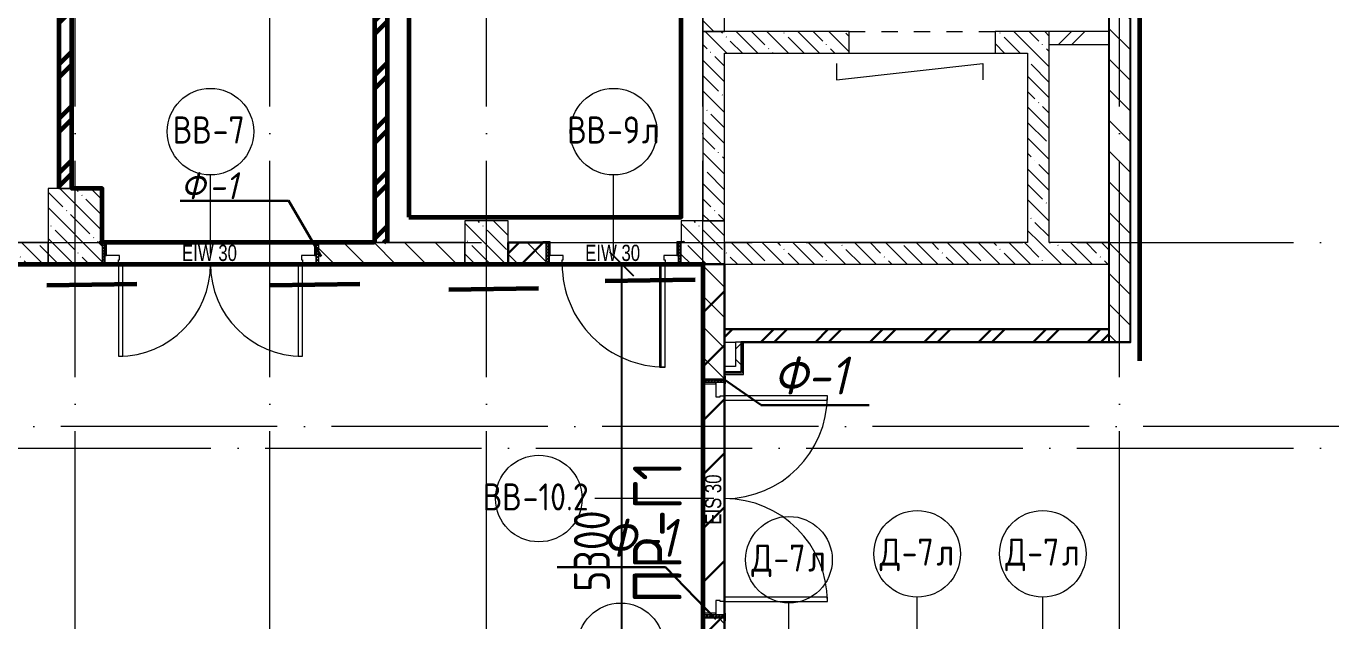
# Model space of a CAD drawing. Header units: millimetres. Extents: x -592259 to 288321, y -552984 to 293768.
# Drawn here: x 142535 to 154590, y 24830 to 30325 of the extents above; entities that cross this region are included whole.
import ezdxf

# ---------------------------------------------------------------- set-up
doc = ezdxf.new("R2010")
doc.units = ezdxf.units.MM
doc.linetypes.add('ADSK_Линия сетки', pattern=[2500, 2000, -250, 0, -250])
doc.linetypes.add('Штрих короткий', pattern=[300, 150, -150])
doc.layers.get('Defpoints').update_dxf_attribs({"color": 250})
for name, color, linetype, lineweight in [('0) кирпич', 30, 'Continuous', 60), ('0.1) Блок 3.1 вып', 6, 'Continuous', 30), ('0.1) Блок 4 вып', 6, 'Continuous', 30), ('0.2) Кирпич', 30, 'Continuous', 30), ('0.3) ПГП 3.1 вып', 4, 'Continuous', 30), ('2)Фархверки', 40, 'Continuous', 30), ('2.3.1)Фарх 3.1 вып', 160, 'Continuous', 30), ('3.3.1) Перемычки 3.1 вып.', 5, 'Continuous', 30), ('4.1) Штук. 3 вып', 6, 'Continuous', 60), ('4.1) Штук. 3.1 вып', 6, 'Continuous', 60), ('4.2) Штук 4 вып', 6, 'Continuous', 60), ('A-DETL-____-OTLN', 250, 'Continuous', 5), ('A-DOOR-____-IDEN', 250, 'Continuous', 9), ('A-DOOR-____-MCUT', 250, 'Continuous', 5), ('A-DOOR-____-OTLN', 250, 'Continuous', 5), ('A-DOOR-FRAM-MCUT', 250, 'Continuous', 5), ('A-DOOR-FRAM-OTLN', 250, 'Continuous', 5), ('A-FLOR-____-OTLN', 250, 'Continuous', 9), ('A-WALL-____-MCUT', 250, 'Continuous', 13), ('A-WALL-____-PATT', 250, 'Continuous', 13), ('A-WALL-FNSH-MCUT', 250, 'Continuous', 13), ('I-WALL-____-OTLN', 250, 'Continuous', 9), ('S-COLS-____-MCUT', 250, 'Continuous', 25), ('S-COLS-____-OTLN', 250, 'Continuous', 9), ('S-GRID-____-OTLN', 250, 'Continuous', 9)]:
    doc.layers.add(name, color=color, linetype=linetype, lineweight=lineweight)
doc.styles.add('Arial Narrow', font='ARIALN.TTF', dxfattribs={"width": 0.9, "height": 150})
doc.styles.add('GOST Common_1', font='', dxfattribs={"width": 0.9, "height": 250})
doc.styles.add('ISOCPEUR_I', font='isocpeui.ttf', dxfattribs={"width": 0.9, "height": 12.5})
doc.styles.add('ISOCPEUR_I_1', font='ГОСТ тип А.ttf', dxfattribs={"height": 2500})
doc.styles.get("Standard").update_dxf_attribs({"font": 'ГОСТ тип А.ttf'})
doc.styles.get('GOST Common_1').set_extended_font_data('GOST Common')
doc.dimstyles.new('А3', dxfattribs={"dimtxt": 333, "dimasz": 222, "dimexe": 222, "dimexo": 111, "dimgap": 111, "dimtad": 1, "dimtoh": 1, "dimdec": 0, "dimrnd": 0.0015, "dimzin": 0, "dimdsep": 46, "dimtxsty": 'Standard', "dimblk": 'OBLIQUE', "dimcen": 0, "dimclrd": 7, "dimclre": 7, "dimclrt": 7, "dimadec": 0, "dimazin": 0, "dimtfac": 1, "dimtdec": 0, "dimtofl": 0, "dimtmove": 0, "dimatfit": 3, "dimfxl": 1, "dimtolj": 1, "dimtzin": 0, "dimarcsym": 0})
pattern_1 = [(45, (12287.9, -0.0006), (-251.4472, 251.4472), []), (45, (12287.9, 381), (-251.4472, 251.4472), [])]
pattern_2 = [(135, (12287.91, -0.0006), (-141.42136, -141.42136), [])]
pattern_3 = [(135, (12287.91, -0.0006), (-142.5612, -142.5612), []), (135, (12430.48, -0.0006), (-142.5612, -142.5612), [252.016, -50.403, 3.353, -47.05])]

# ---------------------------------------------------------------- blocks, each defined once
blk = doc.blocks.new('Проем_Дверь_Прямоугольный - 1350х2100h пол 130-26850107-АР1_Маркировочный план 1 этажа С2и3')
at = {"layer": 'A-DOOR-____-OTLN', "linetype": 'Штрих короткий'}
for p, q in [((675, 100), (-675, 100)), ((675, -100), (-675, -100))]:
    blk.add_line(p, q, dxfattribs=at)
blk = doc.blocks.new('Дверь_СКБ_2Ст_Внутренняя1 - Н_ВВ-10_4_2200x2600h_Фрамуга сверху  EIS 30-V7-АР1_Маркировочный план 1 этажа С2и3')
at = {"layer": 'A-DOOR-____-OTLN'}
h = blk.add_hatch(dxfattribs=at)
h.set_pattern_fill('FP_6', color=256, style=0, pattern_type=2)
h.set_pattern_definition([(135, (1201.41, 164.685), (-14.1421, -14.1421), []), (225, (1201.41, 164.685), (14.1421, -14.1421), [])])
h.paths.add_polyline_path([(1112.5, 20), (1112.5, 100), (1087.5, 100), (1087.5, -100), (1112.5, -100)])
at = {"layer": 'A-DOOR-FRAM-OTLN'}
h = blk.add_hatch(dxfattribs=at)
h.set_pattern_fill('FP_7', color=256, style=0, pattern_type=2)
h.set_pattern_definition([(45, (-921.384, 164.685), (-14.1421, 14.1421), []), (135, (-921.384, 164.685), (-14.1421, -14.1421), [])])
h.paths.add_polyline_path([(-1062.5, -100), (-1062.5, 100), (-1087.5, 100), (-1087.5, -100)])
at = {"layer": 'A-DOOR-____-MCUT'}
for p, q in [((-937.5, 1050), (-937.5, 100)), ((-897.5, 1050), (-937.5, 1050)), ((-897.5, 100), (-897.5, 1050)), ((962.5, 1050), (922.5, 1050)), ((922.5, 1050), (922.5, 100)), ((962.5, 100), (962.5, 1050)), ((-937.5, 100), (-897.5, 100)), ((922.5, 100), (962.5, 100))]:
    blk.add_line(p, q, dxfattribs=at)
at = {"layer": 'A-DOOR-____-OTLN'}
for centre, start, end in [((-937.5, 100), 0, 90), ((962.5, 100), 90, 180)]:
    blk.add_arc(centre, 950, start, end, dxfattribs=at)
at = {"layer": 'A-DOOR-FRAM-MCUT'}
for p, q in [((-1047.5, 108), (-1117.5, 108)), ((-1117.5, 108), (-1117.5, 100)), ((-1117.5, 100), (-1047.5, 100)), ((-1062.5, 100), (-1087.5, 100)), ((-1087.5, 100), (-1087.5, -100)), ((-937.5, 100), (-1062.5, 100)), ((-1062.5, 100), (-1062.5, 20)), ((-1062.5, -100), (-1062.5, 100)), ((-1047.5, 100), (-1062.5, 100)), ((-1062.5, 100), (-1062.5, 99)), ((-1062.5, 99), (-1047.5, 99)), ((-1062.5, 20), (-927.5, 20)), ((-1047.5, 20), (-1062.5, 20)), ((-1062.5, 20), (-1062.5, -100)), ((-1047.5, 100), (-1047.5, 108)), ((-1047.5, 99), (-1047.5, 100)), ((-1047.5, -100), (-1047.5, 20)), ((-937.5, 60), (-937.5, 100)), ((-927.5, 60), (-937.5, 60)), ((-927.5, 20), (-927.5, 60)), ((962.5, 60), (952.5, 60)), ((952.5, 60), (952.5, 20)), ((952.5, 20), (1087.5, 20)), ((962.5, 100), (962.5, 60)), ((1087.5, 100), (962.5, 100)), ((1142.5, 108), (1072.5, 108)), ((1072.5, 108), (1072.5, 100)), ((1087.5, 100), (1072.5, 100)), ((1072.5, 100), (1072.5, 99)), ((1072.5, 100), (1142.5, 100)), ((1072.5, 99), (1087.5, 99)), ((1087.5, 20), (1072.5, 20)), ((1072.5, 20), (1072.5, -100)), ((1087.5, 20), (1087.5, 100)), ((1112.5, 100), (1087.5, 100)), ((1087.5, 100), (1087.5, -100)), ((1087.5, 99), (1087.5, 100)), ((1087.5, -100), (1087.5, 20)), ((1112.5, -100), (1112.5, 100)), ((1142.5, 100), (1142.5, 108)), ((-1047.5, -100), (-1117.5, -100)), ((-1117.5, -100), (-1117.5, -108)), ((-1117.5, -108), (-1047.5, -108)), ((-1087.5, -100), (-1062.5, -100)), ((-1062.5, -100), (-1047.5, -100)), ((-1047.5, -108), (-1047.5, -100)), ((1072.5, -100), (1087.5, -100)), ((1142.5, -100), (1072.5, -100)), ((1072.5, -100), (1072.5, -108)), ((1072.5, -108), (1142.5, -108)), ((1087.5, -100), (1112.5, -100)), ((1142.5, -108), (1142.5, -100))]:
    blk.add_line(p, q, dxfattribs=at)
blk = doc.blocks.new('Дверь_СКБ_2Ст_Внутренняя1 - Н_ВВ-7_2000x2600h_Фрамуга сверху-V35-АР1_Маркировочный план 1 этажа С2и3')
at = {"layer": 'A-DOOR-____-OTLN'}
h = blk.add_hatch(dxfattribs=at)
h.set_pattern_fill('FP_17', color=256, style=0, pattern_type=2)
h.set_pattern_definition([(135, (1301.41, 164.685), (-14.1421, -14.1421), []), (225, (1301.41, 164.685), (14.1421, -14.1421), [])])
h.paths.add_polyline_path([(987, 100), (987, -100), (1012, -100), (1012, 100)])
at = {"layer": 'A-DOOR-FRAM-OTLN'}
h = blk.add_hatch(dxfattribs=at)
h.set_pattern_fill('FP_18', color=256, style=0, pattern_type=2)
h.set_pattern_definition([(45, (-821.384, 164.685), (-14.1421, 14.1421), []), (135, (-821.384, 164.685), (-14.1421, -14.1421), [])])
h.paths.add_polyline_path([(-988, 100), (-988, -100), (-963, -100), (-963, 100)])
at = {"layer": 'A-DOOR-____-MCUT'}
for p, q in [((-838, 950), (-838, 100)), ((-798, 950), (-838, 950)), ((-798, 100), (-798, 950)), ((862, 950), (822, 950)), ((822, 950), (822, 100)), ((862, 100), (862, 950)), ((-838, 100), (-798, 100)), ((822, 100), (862, 100))]:
    blk.add_line(p, q, dxfattribs=at)
at = {"layer": 'A-DOOR-____-OTLN'}
for centre, start, end in [((-838, 100), 0, 90), ((862, 100), 90, 180)]:
    blk.add_arc(centre, 850, start, end, dxfattribs=at)
at = {"layer": 'A-DOOR-FRAM-MCUT'}
for p, q in [((-948, 108), (-1018, 108)), ((-1018, 108), (-1018, 100)), ((-1018, 100), (-948, 100)), ((-963, 100), (-988, 100)), ((-988, 100), (-988, -100)), ((-838, 100), (-963, 100)), ((-963, 100), (-963, 20)), ((-963, -100), (-963, 100)), ((-948, 100), (-963, 100)), ((-963, 100), (-963, 99)), ((-963, 99), (-948, 99)), ((-963, 20), (-828, 20)), ((-948, 20), (-963, 20)), ((-963, 20), (-963, -100)), ((-948, 100), (-948, 108)), ((-948, 99), (-948, 100)), ((-948, -100), (-948, 20)), ((-838, 60), (-838, 100)), ((-828, 60), (-838, 60)), ((-828, 20), (-828, 60)), ((862, 60), (852, 60)), ((852, 60), (852, 20)), ((852, 20), (987, 20)), ((862, 100), (862, 60)), ((987, 100), (862, 100)), ((1042, 108), (972, 108)), ((972, 108), (972, 100)), ((987, 100), (972, 100)), ((972, 100), (972, 99)), ((972, 100), (1042, 100)), ((972, 99), (987, 99)), ((987, 20), (972, 20)), ((972, 20), (972, -100)), ((987, 20), (987, 100)), ((1012, 100), (987, 100)), ((987, 100), (987, -100)), ((987, 99), (987, 100)), ((987, -100), (987, 20)), ((1012, -100), (1012, 100)), ((1042, 100), (1042, 108)), ((-948, -100), (-1018, -100)), ((-1018, -100), (-1018, -108)), ((-1018, -108), (-948, -108)), ((-988, -100), (-963, -100)), ((-963, -100), (-948, -100)), ((-948, -108), (-948, -100)), ((972, -100), (987, -100)), ((1042, -100), (972, -100)), ((972, -100), (972, -108)), ((972, -108), (1042, -108)), ((987, -100), (1012, -100)), ((1042, -108), (1042, -100))]:
    blk.add_line(p, q, dxfattribs=at)
blk = doc.blocks.new('Дверь_СКБ_1Ст_Фрамуга1 - Н_ВВ-9л_1250x2600h_Лаборантская-V118-АР1_Маркировочный план 1 этажа С2и3')
at = {"layer": 'A-DOOR-____-OTLN'}
h = blk.add_hatch(dxfattribs=at)
h.set_pattern_fill('FP_10', color=256, style=0, pattern_type=2)
h.set_pattern_definition([(135, (1676.41, 164.685), (-14.14214, -14.14214), []), (225, (1676.41, 164.685), (14.14214, -14.14214), [])])
h.paths.add_polyline_path([(612.5, 100), (612.5, -100), (637.5, -100), (637.5, 100)])
at = {"layer": 'A-DOOR-FRAM-OTLN'}
h = blk.add_hatch(dxfattribs=at)
h.set_pattern_fill('FP_11', color=256, style=0, pattern_type=2)
h.set_pattern_definition([(45, (-446.384, 164.685), (-14.1421, 14.1421), []), (135, (-446.384, 164.685), (-14.1421, -14.1421), [])])
h.paths.add_polyline_path([(-587.5, 100), (-612.5, 100), (-612.5, -100), (-587.5, -100), (-587.5, 96)])
at = {"layer": 'A-DOOR-____-MCUT'}
for p, q in [((-462.5, 1050), (-462.5, 100)), ((-412.5, 1050), (-462.5, 1050)), ((-462.5, 1050), (-422.5, 1050)), ((-462.5, 1050), (-462.5, 100)), ((-422.5, 100), (-422.5, 1050)), ((-412.5, 100), (-412.5, 1050)), ((-462.5, 100), (-412.5, 100)), ((-462.5, 100), (-422.5, 100))]:
    blk.add_line(p, q, dxfattribs=at)
at = {"layer": 'A-DOOR-____-OTLN'}
blk.add_arc((-462.5, 100), 950, 360, 90, dxfattribs=at)
at = {"layer": 'A-DOOR-FRAM-MCUT'}
for p, q in [((-572.5, 108), (-642.5, 108)), ((-642.5, 108), (-642.5, 100)), ((-642.5, 100), (-572.5, 100)), ((-587.5, 100), (-612.5, 100)), ((-612.5, 100), (-612.5, -100)), ((-462.5, 100), (-587.5, 100)), ((-587.5, 100), (-587.5, 20)), ((-587.5, -100), (-587.5, 100)), ((-587.5, 20), (-452.5, 20)), ((-572.5, 20), (-587.5, 20)), ((-587.5, 20), (-587.5, -100)), ((-572.5, 100), (-572.5, 108)), ((-572.5, -100), (-572.5, 20)), ((-462.5, 60), (-462.5, 100)), ((-452.5, 60), (-462.5, 60)), ((-452.5, 20), (-452.5, 60)), ((487.5, 60), (477.5, 60)), ((477.5, 60), (477.5, 20)), ((477.5, 20), (612.5, 20)), ((487.5, 100), (487.5, 60)), ((612.5, 100), (487.5, 100)), ((667.5, 108), (597.5, 108)), ((597.5, 108), (597.5, 100)), ((597.5, 100), (667.5, 100)), ((612.5, 20), (597.5, 20)), ((597.5, 20), (597.5, -100)), ((612.5, 20), (612.5, 100)), ((637.5, 100), (612.5, 100)), ((612.5, 100), (612.5, -100)), ((612.5, -100), (612.5, 20)), ((637.5, -100), (637.5, 100)), ((667.5, 100), (667.5, 108)), ((-572.5, -100), (-642.5, -100)), ((-642.5, -100), (-642.5, -108)), ((-642.5, -108), (-572.5, -108)), ((-612.5, -100), (-587.5, -100)), ((-587.5, -100), (-572.5, -100)), ((-572.5, -108), (-572.5, -100)), ((597.5, -100), (612.5, -100)), ((667.5, -100), (597.5, -100)), ((597.5, -100), (597.5, -108)), ((597.5, -108), (667.5, -108)), ((612.5, -100), (637.5, -100)), ((667.5, -108), (667.5, -100))]:
    blk.add_line(p, q, dxfattribs=at)
blk = doc.blocks.new('ADSK_Марка_Дверь - Типоразмер_ADSK_Марка-30565456-АР1_Маркировочный план 1 этажа С2и3')
at = {"layer": 'A-DOOR-____-IDEN'}
blk.add_circle((0, 0), 4, dxfattribs=at)
blk = doc.blocks.new('_Oblique')
at = {"color": 0, "linetype": 'ByBlock', "lineweight": -2}
blk.add_line((-0.5, -0.5), (0.5, 0.5), dxfattribs=at)
blk = doc.blocks.new('*D6570')
at = {"layer": '0.3) ПГП 3.1 вып', "color": 7, "lineweight": -2, "transparency": 16777216}
for p, q in [((148692, 28125), (147818, 28125)), ((148040, 22825), (148040, 28125)), ((148677, 22825), (147818, 22825))]:
    blk.add_line(p, q, dxfattribs=at)
at = {"layer": 'Defpoints', "color": 0, "transparency": 16777216}
for p in [(148040, 28125), (148803, 28125), (148788, 22825)]:
    blk.add_point(p, dxfattribs=at)
at = {"layer": '0.3) ПГП 3.1 вып', "color": 7, "lineweight": -2, "transparency": 16777216, "xscale": 222, "yscale": 222, "zscale": 222}
for p, rotation in [((148040, 28125), 90), ((148040, 22825), 270)]:
    blk.add_blockref('_Oblique', p, dxfattribs=dict(at, rotation=rotation))
at = {"layer": '0.3) ПГП 3.1 вып', "color": 7, "transparency": 16777216, "insert": (147762, 25475), "char_height": 333, "attachment_point": 5, "rotation": 90}
blk.add_mtext('\\A1;5300', dxfattribs=at)

msp = doc.modelspace()

# ---------------------------------------------------------------- hatches: boundary and pattern name
at = {"layer": '0) кирпич'}
h = msp.add_hatch(dxfattribs=at)
h.set_pattern_fill('FP_4', color=256, style=0, pattern_type=2)
h.set_pattern_definition(pattern_1)
h.paths.add_polyline_path([(142957.8919, 28825), (142957.8919, 36475), (142837.8919, 36475), (142837.8919, 28825)])
h.paths.add_polyline_path([(142837.8919, 36975), (142957.8919, 36975), (142957.8919, 44625), (142837.8919, 44625), (142837.8919, 37123.457)])
h = msp.add_hatch(dxfattribs=at)
h.set_pattern_fill('FP_4', color=256, style=0, pattern_type=2)
h.set_pattern_definition(pattern_1)
h.paths.add_polyline_path([(145752.9138, 28325.001), (145872.9138, 28325.001), (145872.9138, 37045), (145752.9138, 37045), (145752.9138, 29309.8296)])
at = {"layer": '0.1) Блок 3.1 вып'}
h = msp.add_hatch(dxfattribs=at)
h.set_pattern_fill('ANSI31', color=256, scale=111)
h.paths.add_polyline_path([(148787.9138, 22825), (148987.9138, 22825), (148987.9138, 28125), (148787.9138, 28125)])
at = {"layer": '0.1) Блок 4 вып'}
h = msp.add_hatch(dxfattribs=at)
h.set_pattern_fill('ANSI31', color=256, scale=50)
h.paths.add_polyline_path([(146987.8919, 28325), (147362.8919, 28325), (147362.8919, 28124.9994), (146987.8919, 28124.9994)])
at = {"layer": '0.2) Кирпич'}
h = msp.add_hatch(dxfattribs=at)
h.set_pattern_fill('FP_4', color=256, style=0, pattern_type=2)
h.set_pattern_definition(pattern_1)
h.paths.add_polyline_path([(151887.9138, 27405), (152537.9138, 27405), (152537.9138, 27525), (148987.9138, 27525), (148987.9138, 27405), (151885.8244, 27405)])
at = {"layer": 'A-WALL-____-PATT', "lineweight": 15, "true_color": 0x000000}
h = msp.add_hatch(dxfattribs=at)
h.set_pattern_fill('FP_2', color=18, style=0, pattern_type=2)
h.set_pattern_definition(pattern_2)
h.paths.add_polyline_path([(148987.9138, 30274.9678), (148987.9138, 32325), (148787.9138, 32325), (148787.9138, 30274.9678)])
h.paths.add_polyline_path([(148831.1292, 32725), (148987.9138, 32725.0438), (148987.9138, 33324.9678), (148787.9138, 33324.9678), (148787.9138, 32725)])
h = msp.add_hatch(dxfattribs=at)
h.set_pattern_fill('FP_2', color=18, style=0, pattern_type=2)
h.set_pattern_definition(pattern_2)
h.paths.add_polyline_path([(152737.8919, 27405), (152737.9138, 27405), (152737.9138, 30434.9994), (152537.9138, 30434.9994), (152537.9138, 27405)])
h.paths.add_polyline_path([(152737.9138, 31934.9994), (152737.9138, 32164.9678), (152537.9138, 32164.9678), (152537.9138, 31934.9994)])
h = msp.add_hatch(dxfattribs=at)
h.set_pattern_fill('FP_1', color=18, style=0, pattern_type=2)
h.set_pattern_definition(pattern_3)
h.paths.add_polyline_path([(148787.8919, 28525), (148987.8919, 28525), (148987.8919, 30274.9678), (148787.8919, 30274.9678), (148787.8919, 29309.8296)])
h = msp.add_hatch(dxfattribs=at)
h.set_pattern_fill('FP_1', color=18, style=0, pattern_type=2)
h.set_pattern_definition(pattern_3)
h.paths.add_polyline_path([(148987.8919, 30075.0004), (150137.9138, 30075.0004), (150137.9138, 30275.0004), (148987.8919, 30274.9678)])
h.paths.add_polyline_path([(151487.9138, 30075.0004), (151987.9138, 30075.0004), (151987.9138, 30275.0004), (151487.9138, 30275.0004)])
h = msp.add_hatch(dxfattribs=at)
h.set_pattern_fill('FP_4', color=18, style=0, pattern_type=2)
h.set_pattern_definition(pattern_1)
h.paths.add_polyline_path([(151987.9138, 30155.0004), (152537.9138, 30155.0004), (152537.9138, 30275.0004), (151987.9138, 30275.0004)])
h = msp.add_hatch(dxfattribs=at)
h.set_pattern_fill('FP_1', color=18, style=0, pattern_type=2)
h.set_pattern_definition(pattern_3)
h.paths.add_polyline_path([(151987.9138, 28325.0004), (151987.9138, 30075.0004), (151787.9138, 30075.0004), (151787.9138, 28325.0004)])
h = msp.add_hatch(dxfattribs=at)
h.set_pattern_fill('FP_1', color=18, style=0, pattern_type=2)
h.set_pattern_definition(pattern_3)
h.paths.add_polyline_path([(137357.9138, 28125.001), (142737.8919, 28125.001), (142737.8919, 28325), (137237.9138, 28325.001), (137237.9138, 28125.0014)])
h = msp.add_hatch(dxfattribs=at)
h.set_pattern_fill('FP_2', color=18, style=0, pattern_type=2)
h.set_pattern_definition(pattern_2)
h.paths.add_polyline_path([(145413.7404, 28125.0004), (146587.8919, 28125.0004), (146587.8919, 28325), (145237.9139, 28325), (145237.9138, 28125.001), (145267.9138, 28125.001)])
h = msp.add_hatch(dxfattribs=at)
h.set_pattern_fill('FP_2', color=18, style=0, pattern_type=2)
h.set_pattern_definition(pattern_2)
h.paths.add_polyline_path([(147307.8919, 28125.0004), (147337.8919, 28125.0004), (147337.8919, 28325), (146987.8919, 28325), (146987.8919, 28125.0004)])
h = msp.add_hatch(dxfattribs=at)
h.set_pattern_fill('FP_1', color=18, style=0, pattern_type=2)
h.set_pattern_definition(pattern_3)
h.paths.add_polyline_path([(151787.8921, 28324.9988), (151787.8948, 28324.999), (151887.9138, 28284.9912)])
h.paths.add_polyline_path([(151817.3699, 28125.0004), (152537.9138, 28125.0004), (152537.9138, 28325), (148987.8919, 28324.9348), (148987.9138, 28125.002), (151809.1815, 28125.0004)])
h = msp.add_hatch(dxfattribs=at)
h.set_pattern_fill('FP_2', color=18, style=0, pattern_type=2)
h.set_pattern_definition(pattern_2)
h.paths.add_polyline_path([(148987.9138, 18825), (148987.8919, 19024.9994), (148787.9138, 19024.9994), (148787.9138, 18825), (148987.8919, 18825)])
h.paths.add_polyline_path([(148987.9138, 19425.0006), (148987.9138, 22424.9994), (148787.9138, 22424.9994), (148787.914, 19425.0006)])
h.paths.add_polyline_path([(148987.9138, 22824.9994), (148987.9138, 24859.9994), (148787.9138, 24859.9994), (148787.9138, 22825), (148987.8919, 22825)])
h.paths.add_polyline_path([(148787.9138, 27059.9994), (148987.9138, 27059.9994), (148987.8919, 28125), (148787.9138, 28125), (148787.9138, 27089.9994)])
h = msp.add_hatch(dxfattribs=at)
h.set_pattern_fill('FP_83', color=18, style=0, pattern_type=2)
h.set_pattern_definition([(45, (12287.91, -0.0006), (-141.42136, 141.42136), []), (135, (12287.91, -0.0006), (-141.42136, -141.42136), [])])
h.paths.add_polyline_path([(149137.9138, 27130.1193), (149137.9138, 27405), (149087.9138, 27405), (149087.9138, 27130.1193)])
at = {"layer": 'S-COLS-____-OTLN', "lineweight": 5, "true_color": 0x000000}
h = msp.add_hatch(dxfattribs=at)
h.set_pattern_fill('FP_1', color=18, style=0, pattern_type=2)
h.set_pattern_definition(pattern_3)
h.paths.add_polyline_path([(143112.8884, 28125), (143237.8915, 28125.001), (143237.8919, 28325), (143207.9138, 28325), (143207.9138, 28333.0004), (143237.8919, 28333.0004), (143237.8919, 28825), (142737.8919, 28825), (142737.8919, 28125.001), (142957.8919, 28125.001)])
h = msp.add_hatch(dxfattribs=at)
h.set_pattern_fill('FP_1', color=18, style=0, pattern_type=2)
h.set_pattern_definition(pattern_3)
h.paths.add_polyline_path([(146987.8911, 28125.0004), (146987.8919, 28525), (146587.8919, 28524.9825), (146587.8919, 28125.0004)])
h = msp.add_hatch(dxfattribs=at)
h.set_pattern_fill('FP_1', color=18, style=0, pattern_type=2)
h.set_pattern_definition(pattern_3)
h.paths.add_polyline_path([(148831.1292, 28125.0004), (148987.8919, 28125.001), (148987.8919, 28525), (148587.8919, 28525), (148587.8919, 28333.0004), (148617.8919, 28333.0004), (148617.8919, 28325), (148587.8919, 28325), (148587.8927, 28125.0004), (148787.9138, 28125.0004)])

# ---------------------------------------------------------------- linework, layer by layer
msp.add_lwpolyline([(152537.9138, 27405), (152737.9138, 27405), (152737.9138, 30434.9994), (152537.9138, 30434.9994)], close=True)
at = {"layer": '0) кирпич'}
for p, q in [((145752.9138, 37045), (145752.9138, 28325.001)), ((145872.9138, 28325.001), (145872.9138, 36925)), ((142837.8919, 36475), (142837.8919, 28825)), ((142957.8919, 28825), (142957.8919, 36475))]:
    msp.add_line(p, q, dxfattribs=at)
at = {"layer": '0.1) Блок 3.1 вып'}
for points in [[(148787.9138, 22825), (148987.9138, 22825), (148987.9029, 28125.0004), (148787.9029, 28125.0004)], [(148987.9138, 27059.9994), (148787.9138, 27059.9994), (148787.9138, 24859.9994), (148987.9138, 24859.9994)]]:
    msp.add_lwpolyline(points, close=True, dxfattribs=at)
at = {"layer": '0.1) Блок 4 вып'}
msp.add_lwpolyline([(146987.8919, 28325), (147362.8919, 28325), (147362.8919, 28124.9994), (146987.8919, 28124.9994)], close=True, dxfattribs=at)
at = {"layer": '0.2) Кирпич'}
for p, q in [((152537.9138, 27525), (148987.9138, 27525)), ((149137.9138, 27405), (152737.9138, 27405))]:
    msp.add_line(p, q, dxfattribs=at)
at = {"layer": '2)Фархверки'}
for p, q in [((143959.2467, 28710.089), (144959.2467, 28710.089)), ((145259.6168, 28195.9874), (144959.2467, 28713.2328))]:
    msp.add_line(p, q, dxfattribs=at)
at = {"layer": '2.3.1)Фарх 3.1 вып'}
for p, q in [((148982.7088, 27063.1984), (149324.5583, 26825.9803)), ((149324.5583, 26822.8365), (150324.5583, 26822.8365)), ((147441.1296, 25326.3659), (148441.1296, 25326.3659)), ((148907.768, 24845.073), (148441.1296, 25326.3659))]:
    msp.add_line(p, q, dxfattribs=at)
at = {"layer": '4.1) Штук. 3 вып'}
msp.add_lwpolyline([(152824.391, 27232.8078), (152824.391, 45387.5885)], dxfattribs=at)
at = {"layer": '4.1) Штук. 3.1 вып'}
msp.add_lwpolyline([(145752.9138, 28325.001), (143237.8919, 28325.001), (143237.8919, 28825), (142957.8919, 28825), (142957.8919, 36475), (143250.3185, 36475), (143237.8919, 36975), (142957.8919, 36975), (142957.8919, 44625), (143237.8919, 44625), (143237.8919, 45124.9684), (146587.8919, 45124.9684), (146587.8919, 44925), (146987.8919, 44925), (146987.8919, 45124.9684), (148587.8919, 45124.9684), (148587.8919, 44925), (148787.9138, 44925), (148787.9138, 41125), (148587.8919, 41125), (148587.8919, 40725), (148787.9138, 40725), (148787.9138, 37045), (145752.9138, 37045)], close=True, dxfattribs=at)
msp.add_lwpolyline([(131137.8919, 28124.9994), (148787.9138, 28124.9994), (148787.9138, 23025), (144587.9138, 23025), (144587.9138, 22424.9994), (144787.9138, 22424.9994), (144787.9138, 19424.9994), (144587.8919, 19424.9994), (144587.8919, 19024.9994), (144787.8919, 19024.9994), (144787.8919, 16124.9994), (143862.9138, 16134.9994)], dxfattribs=at)
at = {"layer": '4.1) Штук. 3.1 вып', "color": 30, "true_color": 0xf26722}
for points in [[(147886.292, 27972.7948), (148716.0074, 27984.35)], [(142727.4562, 27932.1012), (143557.1717, 27943.6565)], [(144787.9138, 27932.1012), (145617.6293, 27943.6565)], [(146440.6599, 27891.5023), (147270.3753, 27903.0575)]]:
    msp.add_lwpolyline(points, dxfattribs=at)
at = {"layer": '4.2) Штук 4 вып'}
msp.add_lwpolyline([(146070.6701, 28558.4587), (148587.8919, 28558.4587), (148587.8919, 36525), (146070.6701, 36525)], close=True, dxfattribs=at)
at = {"layer": 'A-DETL-____-OTLN', "color": 18, "true_color": 0x000000}
for p, q in [((150022.9138, 29979.9996), (150022.9138, 29829.9996)), ((150022.9138, 29829.9996), (151372.9138, 29979.9996)), ((151372.9138, 29979.9996), (151372.9138, 29829.9996))]:
    msp.add_line(p, q, dxfattribs=at)
at = {"layer": 'A-DOOR-____-IDEN', "color": 18, "true_color": 0x000000}
for p, q in [((144237.9138, 28225.0004), (144237.9138, 28949.9994)), ((147962.8919, 28225.0004), (147962.4345, 28949.9994)), ((148887.9138, 25959.9994), (147789.3542, 25959.9994)), ((149582.9138, 24580), (149582.9138, 24995)), ((150767.9138, 24580), (150767.9138, 25050)), ((151927.9138, 24580), (151927.9138, 25050))]:
    msp.add_line(p, q, dxfattribs=at)
at = {"layer": 'A-FLOR-____-OTLN', "color": 18, "lineweight": 5, "true_color": 0x000000}
for p, q in [((150137.9138, 30075.0004), (151487.9138, 30075.0004)), ((143427.9138, 28125.0004), (145047.9138, 28125.0004)), ((145047.9138, 28125), (143427.9138, 28125)), ((147487.8919, 28125.0004), (148387.8919, 28125.0004)), ((148387.8919, 28125), (147487.8919, 28125)), ((148987.9138, 25049.9994), (148987.9138, 26869.9994)), ((148987.9138, 26869.9994), (148987.9138, 25049.9994))]:
    msp.add_line(p, q, dxfattribs=at)
at = {"layer": 'A-WALL-____-MCUT', "color": 18, "lineweight": 15, "true_color": 0x000000}
for p, q in [((148787.9138, 32325), (148787.9138, 30274.9678)), ((148987.9138, 30274.9678), (148987.9138, 32325)), ((152537.9138, 30404.9994), (152537.9138, 28325.0004)), ((152737.9138, 27405), (152737.9138, 30404.9994)), ((148987.8919, 30275), (148787.8919, 30275)), ((148787.8919, 30275), (148787.8919, 28525)), ((148787.9138, 30274.9678), (148987.9138, 30274.9678)), ((150137.9138, 30275.0004), (148987.8919, 30275.0004)), ((150137.9138, 30075.0004), (150137.9138, 30275.0004)), ((151987.9138, 30275.0004), (151487.9138, 30275.0004)), ((151487.9138, 30275.0004), (151487.9138, 30075.0004)), ((152537.9138, 30275.0004), (151987.9138, 30275.0004)), ((151987.9138, 28325.0004), (151987.9138, 30275.0004)), ((152537.9138, 30155.0004), (152537.9138, 30275.0004)), ((151987.9138, 30155.0004), (152537.9138, 30155.0004)), ((148987.8919, 28525), (148987.8919, 30075.0004)), ((148987.8919, 30075.0004), (150137.9138, 30075.0004)), ((151487.9138, 30075.0004), (151787.9138, 30075.0004)), ((151787.9138, 30075.0004), (151787.9138, 28325.0004)), ((142837.8919, 28825), (142957.8919, 28825)), ((148787.8919, 28525), (148987.8919, 28525)), ((142737.8919, 28325.001), (137237.9138, 28325.001)), ((142737.8919, 28125.001), (142737.8919, 28325.001)), ((146587.8919, 28325.0004), (145267.9138, 28325.0004)), ((145752.9138, 28325.001), (145872.9138, 28325.001)), ((146587.8919, 28125.0004), (146587.8919, 28325.0004)), ((147307.8919, 28325.0004), (146987.8919, 28325.0004)), ((146987.8919, 28325.0004), (146987.8919, 28125.0004)), ((151787.9138, 28325.0004), (148987.8919, 28325.0004)), ((148987.8919, 28325.0004), (148987.8919, 28125.0004)), ((152537.9138, 28325.0004), (151987.9138, 28325.0004)), ((152537.9138, 28125.0004), (152537.9138, 28325.0004)), ((137237.9138, 28125.001), (142737.8919, 28125.001)), ((145267.9138, 28125.0004), (146587.8919, 28125.0004)), ((146987.8919, 28125.0004), (147307.8919, 28125.0004)), ((148987.8919, 28125.0004), (148787.9138, 28125.0004)), ((148787.9138, 28125.0004), (148787.9138, 27089.9994)), ((148987.8919, 28125.0004), (152537.9138, 28125.0004)), ((148987.9138, 27525), (148987.9138, 28125.0004)), ((152537.9138, 28125.0004), (152537.9138, 27525)), ((148987.9138, 27525), (148987.9138, 27405)), ((152537.9138, 27405), (152537.9138, 27525)), ((148987.9138, 27180.1193), (148987.9138, 27405)), ((148987.9138, 27405), (149087.9138, 27405)), ((149087.9138, 27405), (149087.9138, 27180.1193)), ((149137.9138, 27405), (149087.9138, 27405)), ((149137.9138, 27405), (149137.9138, 27130.1193)), ((149150.4138, 27405), (149150.4138, 27117.6193)), ((149087.9138, 27180.1193), (148987.9138, 27180.1193)), ((148987.9138, 27180.1193), (148987.9138, 27130.1193)), ((148987.9138, 27089.9994), (148987.9138, 27130.1193)), ((149137.9138, 27130.1193), (148987.9138, 27130.1193)), ((149150.4138, 27117.6193), (148987.9138, 27117.6193))]:
    msp.add_line(p, q, dxfattribs=at)
at = {"layer": 'A-WALL-FNSH-MCUT', "lineweight": 15}
for p, q in [((149162.9138, 27105.1193), (149162.9138, 27405)), ((148987.9138, 27105.1193), (149162.9138, 27105.1193))]:
    msp.add_line(p, q, dxfattribs=at)
at = {"layer": 'I-WALL-____-OTLN', "color": 18, "lineweight": 15, "true_color": 0x000000}
for p, q in [((143277.9138, 28325.0004), (145197.9138, 28325.0004)), ((147377.8919, 28325.0004), (148547.8919, 28325.0004)), ((148787.9138, 24899.9994), (148787.9138, 27019.9994))]:
    msp.add_line(p, q, dxfattribs=at)
at = {"layer": 'S-COLS-____-MCUT', "color": 18, "lineweight": 5, "true_color": 0x000000}
for p, q in [((142837.8919, 28825), (142737.8919, 28825)), ((142737.8919, 28825), (142737.8919, 28325.001)), ((143237.8919, 28825), (142957.8919, 28825)), ((143237.8919, 28333.0004), (143237.8919, 28825)), ((146987.8919, 28525), (146587.8919, 28525)), ((146587.8919, 28525), (146587.8919, 28325.0004)), ((146987.8919, 28325.0004), (146987.8919, 28525)), ((148787.8919, 28525), (148587.8919, 28525)), ((148587.8919, 28525), (148587.8919, 28333.1262)), ((148987.8919, 28325.0004), (148987.8919, 28525)), ((142737.8919, 28125), (143207.9138, 28125)), ((146587.8919, 28125), (146987.8919, 28125)), ((148617.8919, 28125), (148987.8919, 28125))]:
    msp.add_line(p, q, dxfattribs=at)
at = {"layer": 'S-COLS-____-OTLN', "color": 18, "lineweight": 5, "true_color": 0x000000}
for p, q in [((142957.8919, 28825), (142837.8919, 28825)), ((148987.8919, 28525), (148787.8919, 28525)), ((142737.8919, 28325.001), (142737.8919, 28125)), ((146587.8919, 28325.0004), (146587.8919, 28125)), ((146987.8919, 28125), (146987.8919, 28325.0004)), ((148987.8919, 28125), (148987.8919, 28325.0004))]:
    msp.add_line(p, q, dxfattribs=at)
at = {"layer": 'S-GRID-____-OTLN', "color": 18, "linetype": 'ADSK_Линия сетки', "true_color": 0x000000}
for p, q in [((142987.9138, -2919.5356), (142987.9138, 61063.6538)), ((144787.9138, -2919.5356), (144787.9138, 61063.6538)), ((146787.9138, -2919.5356), (146787.9138, 61063.6538)), ((148787.9138, -2919.5356), (148787.9138, 61063.6538)), ((152637.9138, -2919.5356), (152637.9138, 61063.6538)), ((77240.3519, 28325), (168626.8279, 28325)), ((167356.8279, 26625), (111607.9138, 26625)), ((77240.3519, 26425), (168626.8279, 26425))]:
    msp.add_line(p, q, dxfattribs=at)

# ---------------------------------------------------------------- block references
at = {"layer": 'A-DOOR-____-IDEN', "color": 18, "true_color": 0x000000, "xscale": 99.99999999999993, "yscale": 99.99999999999993, "zscale": 99.99999999999993}
for p in [(144237.9138, 29349.9994), (147962.8919, 29349.9994), (147271.8616, 25959.9994), (150767.9138, 25450), (151927.9138, 25450), (149582.9138, 25395), (148027.9138, 24595)]:
    msp.add_blockref('ADSK_Марка_Дверь - Типоразмер_ADSK_Марка-30565456-АР1_Маркировочный план 1 этажа С2и3', p, dxfattribs=at)
at = {"layer": 'A-DOOR-____-OTLN', "color": 18, "true_color": 0x000000}
for name, p, rotation in [('Проем_Дверь_Прямоугольный - 1350х2100h пол 130-26850107-АР1_Маркировочный план 1 этажа С2и3', (150812.9138, 30175.0004), 180), ('Дверь_СКБ_2Ст_Внутренняя1 - Н_ВВ-7_2000x2600h_Фрамуга сверху-V35-АР1_Маркировочный план 1 этажа С2и3', (144250.4138, 28225.0004), 180), ('Дверь_СКБ_1Ст_Фрамуга1 - Н_ВВ-9л_1250x2600h_Лаборантская-V118-АР1_Маркировочный план 1 этажа С2и3', (147975.3919, 28225.0004), 180), ('Дверь_СКБ_2Ст_Внутренняя1 - Н_ВВ-10_4_2200x2600h_Фрамуга сверху  EIS 30-V7-АР1_Маркировочный план 1 этажа С2и3', (148887.9138, 25972.4994), 270)]:
    msp.add_blockref(name, p, dxfattribs=dict(at, rotation=rotation))

# ---------------------------------------------------------------- texts
at = {"layer": '2)Фархверки', "char_height": 250, "attachment_point": 1, "style": 'ISOCPEUR_I'}
for s, insert, width in [('\\fISOCPEUR|b0|i1|c204|p34|;Ф', (143963.3484, 28975.2245), 312.658125), ('-1', (144221.3172, 28975.2245), 384.81)]:
    msp.add_mtext(s, dxfattribs=dict(at, insert=insert, width=width))
at = {"layer": '2.3.1)Фарх 3.1 вып', "char_height": 350, "width": 384.81, "attachment_point": 1, "style": 'ISOCPEUR_I'}
for insert in [(149437.8041, 27271.6173), (147854.3754, 25772.5029)]:
    msp.add_mtext('Ф-1', dxfattribs=dict(at, insert=insert))
at = {"layer": '3.3.1) Перемычки 3.1 вып.', "insert": (148141.8507, 24989.6264), "char_height": 450, "width": 102.616, "attachment_point": 1, "rotation": 90, "style": 'ISOCPEUR_I_1'}
msp.add_mtext('ПР-Г1', dxfattribs=at)
at = {"layer": 'A-DOOR-____-IDEN', "color": 18, "true_color": 0x000000, "attachment_point": 1}
for s, insert, char_height, width, style in [('ВВ', (143889.1564, 29490.45), 250, 447.341625, 'GOST Common_1'), ('-7', (144258.2502, 29490.45), 250, 389.620125, 'GOST Common_1'), ('ВВ', (147533.5845, 29490.45), 250, 447.341625, 'GOST Common_1'), ('-9', (147902.6783, 29490.45), 250, 389.620125, 'GOST Common_1'), ('\\fGOST Common|b0|i0|c204|p34|;\\W.9;л', (148224.147, 29490.45), 250, 194.810062, 'GOST Common_1'), ('EIW 30', (143975.5564, 28305.1489), 150, 627.721312, 'Arial Narrow'), ('EIW 30', (147700.5345, 28305.1489), 150, 627.721312, 'Arial Narrow'), ('ВВ', (146753.4542, 26100.45), 250, 447.341625, 'GOST Common_1'), ('-10.2', (147122.5479, 26100.45), 250, 800.885812, 'GOST Common_1'), ('\\fGOST Common|b0|i0|c204|p34|;\\W.9;Д', (150421.8564, 25590.4506), 250, 245.316375, 'GOST Common_1'), ('-7', (150624.2627, 25590.4506), 250, 389.620125, 'GOST Common_1'), ('\\fGOST Common|b0|i0|c204|p34|;\\W.9;Д', (151581.8564, 25590.4506), 250, 245.316375, 'GOST Common_1'), ('-7', (151784.2627, 25590.4506), 250, 389.620125, 'GOST Common_1'), ('\\fGOST Common|b0|i0|c204|p34|;\\W.9;Д', (149236.8564, 25535.4506), 250, 245.316375, 'GOST Common_1'), ('-7', (149439.2627, 25535.4506), 250, 389.620125, 'GOST Common_1'), ('\\fGOST Common|b0|i0|c204|p34|;\\W.9;л', (149760.7314, 25535.4506), 250, 194.810062, 'GOST Common_1'), ('\\fGOST Common|b0|i0|c204|p34|;\\W.9;л', (150945.7314, 25590.4506), 250, 194.810062, 'GOST Common_1'), ('\\fGOST Common|b0|i0|c204|p34|;\\W.9;л', (152105.7314, 25590.4506), 250, 194.810062, 'GOST Common_1')]:
    msp.add_mtext(s, dxfattribs=dict(at, insert=insert, char_height=char_height, width=width, style=style))
at = {"layer": 'A-DOOR-____-IDEN', "color": 18, "true_color": 0x000000, "insert": (148807.7653, 25718.342), "char_height": 150, "width": 577.215, "attachment_point": 1, "rotation": 90, "style": 'Arial Narrow'}
msp.add_mtext('EIS 30', dxfattribs=at)

# ---------------------------------------------------------------- dimensions: what is measured, and where the dimension line sits
at = {"layer": '0.3) ПГП 3.1 вып'}
dim = msp.add_linear_dim(base=(148039.8147, 28125), p1=(148787.9138, 22824.9994), p2=(148802.8919, 28125), angle=90, dimstyle='А3', dxfattribs=at)
dim.commit()
dim.dimension.update_dxf_attribs({"geometry": '*D6570', "text_midpoint": (147762.3147, 25474.9997)})

doc.saveas('drawing.dxf')
